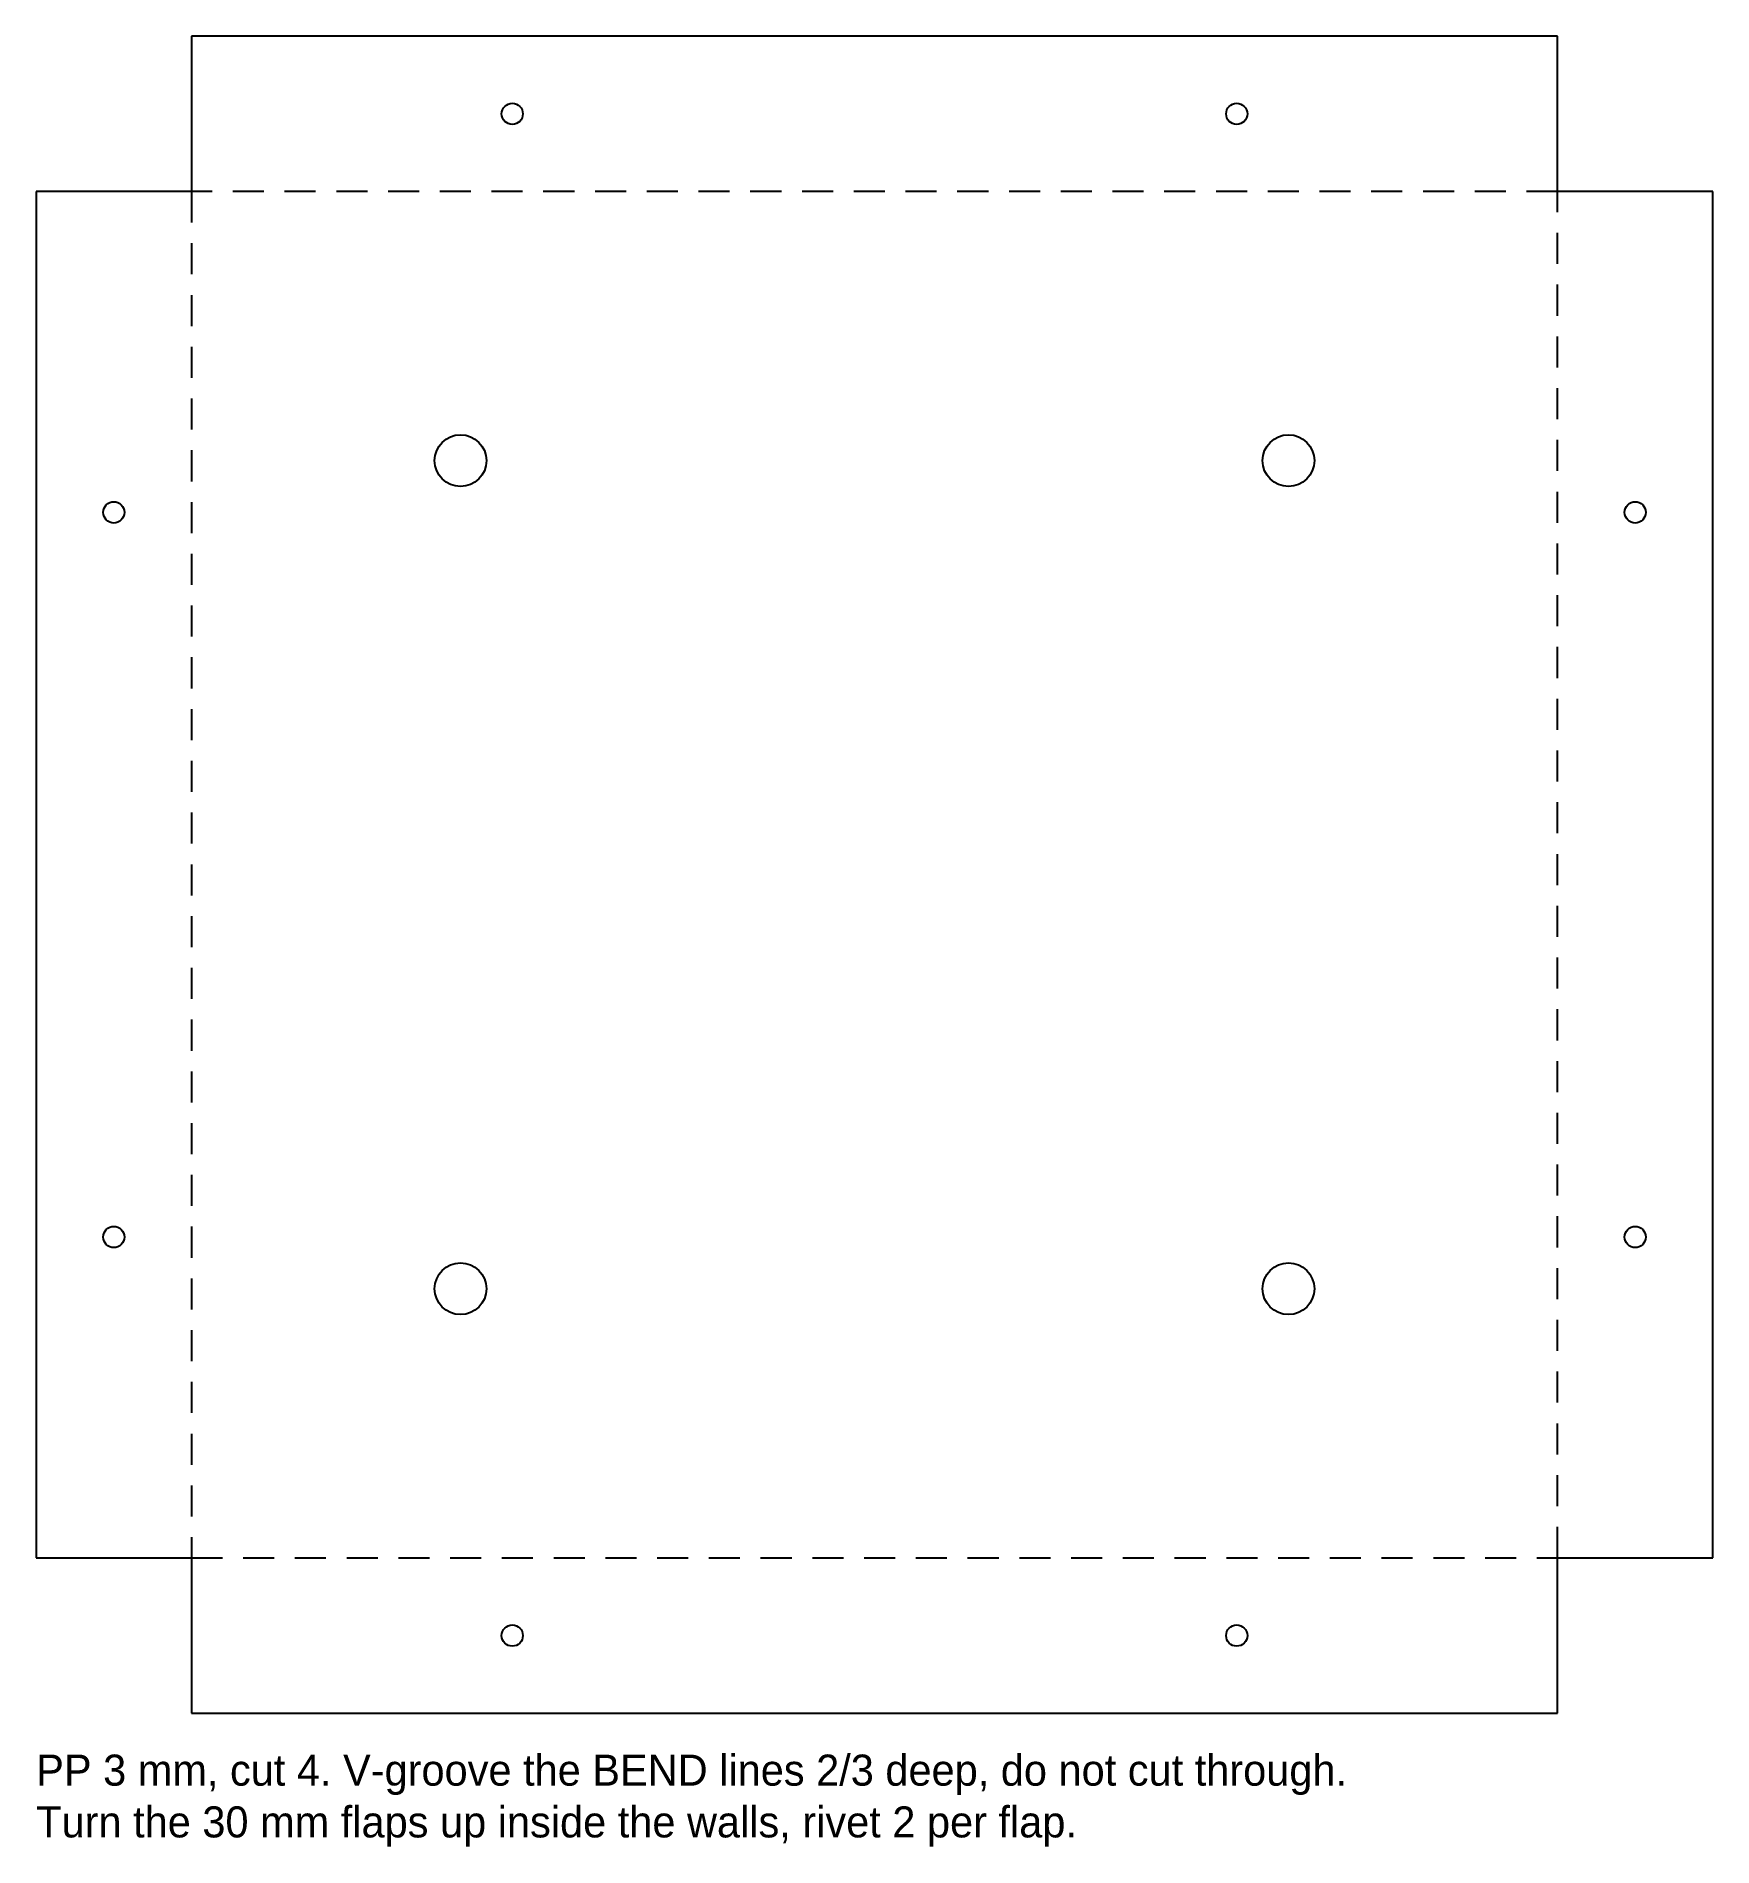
# Model space of a CAD drawing. Header units: millimetres. Extents: x 0 to 324, y -26 to 324.
import ezdxf

# ---------------------------------------------------------------- set-up
doc = ezdxf.new("R2010")
doc.units = ezdxf.units.MM
doc.linetypes.add('DASHED', pattern=[10, 6, -4])
for name, color, linetype in [('BEND', 1, 'Continuous'), ('CUT', 7, 'Continuous'), ('NOTE', 3, 'Continuous')]:
    doc.layers.add(name, color=color, linetype=linetype)

msp = doc.modelspace()

# ---------------------------------------------------------------- linework, layer by layer
at = {"layer": 'BEND', "linetype": 'DASHED'}
for p, q in [((294, 294), (30, 294)), ((30, 294), (30, 30)), ((294, 30), (294, 294)), ((30, 30), (294, 30))]:
    msp.add_line(p, q, dxfattribs=at)
at = {"layer": 'CUT'}
for p, q in [((294, 324), (30, 324)), ((30, 324), (30, 294)), ((294, 294), (294, 324)), ((30, 294), (0, 294)), ((0, 294), (0, 30)), ((324, 294), (294, 294)), ((324, 30), (324, 294)), ((0, 30), (30, 30)), ((30, 30), (30, 0)), ((294, 0), (294, 30)), ((294, 30), (324, 30)), ((30, 0), (294, 0))]:
    msp.add_line(p, q, dxfattribs=at)
for centre, radius in [((92, 309), 2.05), ((232, 309), 2.05), ((82, 242), 5), ((242, 242), 5), ((15, 232), 2.05), ((309, 232), 2.05), ((15, 92), 2.05), ((309, 92), 2.05), ((82, 82), 5), ((242, 82), 5), ((92, 15), 2.05), ((232, 15), 2.05)]:
    msp.add_circle(centre, radius, dxfattribs=at)

# ---------------------------------------------------------------- texts
at = {"layer": 'NOTE'}
for s, p in [('PP 3 mm, cut 4. V-groove the BEND lines 2/3 deep, do not cut through.', (0, -14)), ('Turn the 30 mm flaps up inside the walls, rivet 2 per flap.', (0, -24))]:
    msp.add_text(s, height=6, dxfattribs=at).set_placement(p)

doc.saveas('drawing.dxf')
